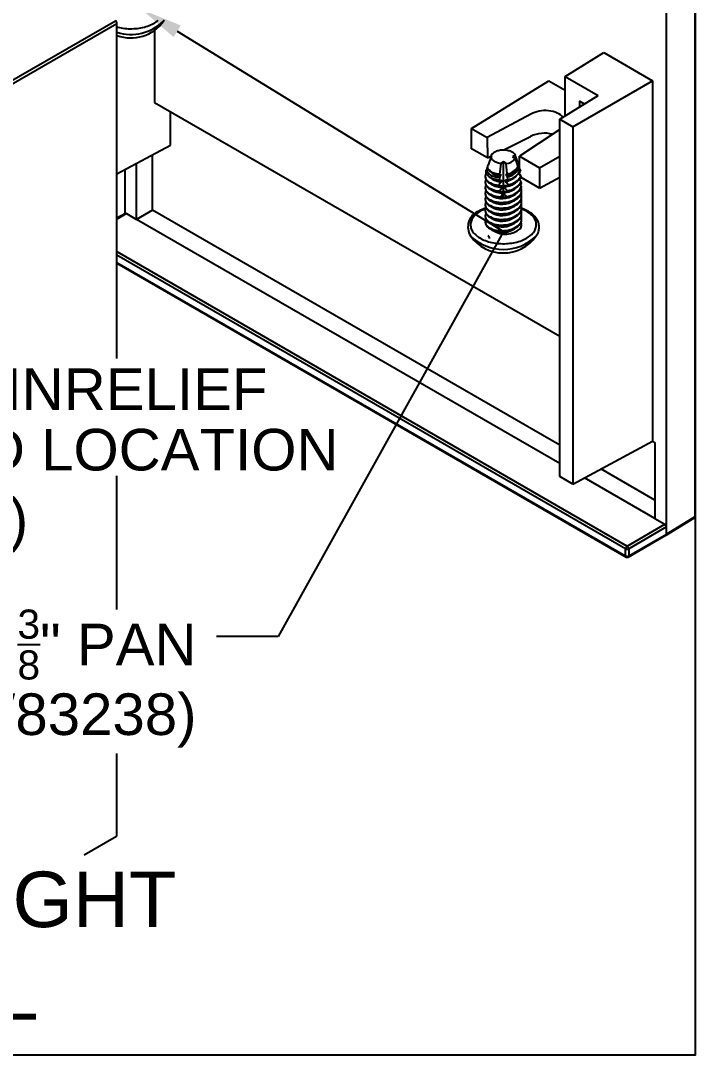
# Model space of a CAD drawing. Header units: inches. Extents: x -0.57 to 7.44, y -7.57 to 0.
# Drawn here: x 4.402 to 7.438, y -7.573 to -2.913 of the extents above; entities that cross this region are included whole.
import ezdxf
from ezdxf import colors
from ezdxf.entities.mleader import LeaderData, LeaderLine
from ezdxf.math import Vec2, Vec3

# ---------------------------------------------------------------- set-up
doc = ezdxf.new("R2010")
doc.units = ezdxf.units.IN
doc.header["$LTSCALE"] = 0.5
doc.header["$MEASUREMENT"] = 0
doc.linetypes.add('HIDDEN', pattern=[0.375, 0.25, -0.125])
for name, color, linetype in [('End Cap', 92, 'CONTINUOUS'), ('FAB DWG', 221, 'CONTINUOUS'), ('Hardware', 242, 'CONTINUOUS'), ('Housing', 150, 'CONTINUOUS')]:
    doc.layers.add(name, color=color, linetype=linetype)
doc.layers.add('Text-Unprinted', color=131, linetype='CONTINUOUS', plot=False)
doc.styles.add('LSAD_Standard', font='arial.ttf')

msp = doc.modelspace()

# ---------------------------------------------------------------- linework, layer by layer
at = {"layer": 'End Cap', "transparency": 16777216}
for p, q in [((7.4385, -5.1459), (7.4385, -1.4055)), ((7.3085, -5.1936), (7.3085, -1.4805)), ((5.0037, -2.9568), (5.0037, -3.2817)), ((6.8528, -3.1641), (7.0265, -3.0567)), ((7.0265, -3.0567), (7.2463, -3.1836)), ((6.8528, -3.1641), (7.0019, -3.2502)), ((6.8528, -3.3424), (6.8528, -3.1641)), ((6.4316, -3.3991), (6.779, -3.1843)), ((6.779, -3.1843), (6.8528, -3.2269)), ((6.8866, -3.3913), (7.2463, -3.1836)), ((7.2463, -3.1836), (7.2463, -4.8069)), ((6.8282, -3.3576), (7.0019, -3.2502)), ((5.0037, -3.2817), (6.8282, -4.3349)), ((6.9173, -3.2759), (6.9173, -3.3025)), ((6.9396, -3.2888), (6.9173, -3.2759)), ((5.0757, -3.4736), (5.0757, -3.3232)), ((6.6985, -3.3342), (6.5023, -3.4399)), ((6.4316, -3.3991), (6.5023, -3.4399)), ((6.4316, -3.491), (6.4316, -3.3991)), ((6.8282, -3.3576), (6.8866, -3.3913)), ((6.8282, -4.9666), (6.8282, -3.3576)), ((6.8866, -3.3913), (6.8866, -5.0003)), ((6.5023, -3.4399), (6.5024, -3.5318)), ((6.5764, -3.4948), (6.697, -3.4344)), ((6.8236, -3.4064), (6.647, -3.5234)), ((4.8351, -3.603), (5.0757, -3.4736)), ((6.5024, -3.5318), (6.4316, -3.491)), ((4.9949, -3.7667), (4.9949, -3.5171)), ((6.5024, -3.5318), (6.5206, -3.5228)), ((6.647, -3.5234), (6.7374, -3.5756)), ((6.647, -3.5791), (6.647, -3.5234)), ((6.7374, -3.5756), (6.8282, -3.5232)), ((4.8708, -3.5838), (4.8708, -3.7829)), ((4.9229, -3.8082), (4.9229, -3.5557)), ((6.7374, -3.5756), (6.7374, -3.6675)), ((6.7374, -3.6675), (6.6544, -3.6196)), ((6.7374, -3.6675), (6.8282, -3.6187)), ((4.9949, -3.7667), (4.9229, -3.8082)), ((6.8282, -4.8251), (4.9949, -3.7667)), ((4.8729, -3.7817), (4.8351, -3.8035)), ((4.8779, -3.7822), (4.8351, -3.8069)), ((4.8779, -3.7822), (4.9229, -3.8082)), ((6.8282, -4.9081), (4.9229, -3.8082)), ((4.8351, -3.9534), (7.1318, -5.2793)), ((7.1247, -5.2915), (4.8351, -3.9698)), ((4.8351, -4.0024), (7.1247, -5.3242)), ((4.8351, -4.0058), (7.1268, -5.3288)), ((6.8866, -5.0003), (7.2463, -4.8069)), ((7.2463, -4.8069), (7.2564, -4.8127)), ((7.2564, -4.8127), (7.2564, -5.1553)), ((7.2564, -5.0722), (7.0136, -4.9321)), ((6.8866, -5.0003), (6.8282, -4.9666)), ((7.2564, -5.1553), (6.9391, -4.9721)), ((7.2564, -5.1553), (7.3015, -5.1813)), ((7.3066, -5.2307), (7.4365, -5.1504)), ((7.3085, -5.2262), (7.4385, -5.1459)), ((7.1318, -5.2793), (7.3015, -5.1813)), ((7.3085, -5.1936), (7.1388, -5.2915)), ((7.3085, -5.2262), (7.3085, -5.1936)), ((7.1368, -5.3288), (7.3065, -5.2308)), ((7.1388, -5.3242), (7.3085, -5.2262)), ((7.3085, -5.2262), (7.3085, -5.2262)), ((7.1247, -5.3242), (7.1247, -5.2915)), ((7.1388, -5.2915), (7.1388, -5.3242))]:
    msp.add_line(p, q, dxfattribs=at)
for centre, radius, start, end in [((6.7588, -3.5612), 0.141, 74.8851, 115.9794), ((4.8749, -3.7863), 0.00503, 54.3824, 114.3071), ((7.2932, -5.1943), 0.0154, 2.6055, 57.3945), ((7.1401, -5.2922), 0.0154, 122.6055, 177.3945), ((7.1318, -5.2779), 0.0154, 242.6097, 297.3903), ((7.1235, -5.2922), 0.0154, 2.6055, 57.3945), ((7.1318, -5.3106), 0.0154, 242.6097, 297.3903), ((7.1296, -5.3247), 0.00493, 173.7012, 234.9867), ((7.1318, -5.3201), 0.01, 240.0027, 299.9973), ((7.1339, -5.3247), 0.00493, 305.0133, 6.2988)]:
    msp.add_arc(centre, radius, start, end, dxfattribs=at)
for centre, major_axis, ratio, start_param, end_param in [((6.7611, -3.3703), (0.0885, 0.0014), 0.58727, 0.397845, 2.34669), ((6.7611, -3.3703), (0.0885, 0.0014), 0.58727, 5.488283, 5.564535), ((7.4314, -5.1418), (-0.005, 0.00866), 0.577206, 3.159042, 3.92692), ((7.3014, -5.2222), (-0.00513, 0.00858), 0.577294, 3.132868, 3.918195)]:
    msp.add_ellipse(centre, major_axis=major_axis, ratio=ratio, start_param=start_param, end_param=end_param, dxfattribs=at)
at = {"layer": 'Hardware', "linetype": 'Continuous', "lineweight": 25, "transparency": 16777216}
for p, q in [((5.045, -2.915), (5.0454, -2.9145)), ((6.5213, -3.5199), (6.5056, -3.5642)), ((6.6278, -3.5192), (6.6156, -3.5262)), ((6.6156, -3.5262), (6.6278, -3.5333)), ((6.6389, -3.5505), (6.6278, -3.5192)), ((6.6278, -3.5333), (6.6394, -3.571)), ((6.5009, -3.5773), (6.4982, -3.5852)), ((6.5625, -3.5569), (6.5577, -3.6054)), ((6.5747, -3.5498), (6.5625, -3.5569)), ((6.5747, -3.6819), (6.5747, -3.5498)), ((6.5869, -3.5569), (6.5747, -3.5498)), ((6.5915, -3.6033), (6.5869, -3.5569)), ((6.638, -3.5516), (6.6389, -3.5505)), ((6.6418, -3.5587), (6.638, -3.5521)), ((6.6418, -3.5587), (6.6382, -3.5587)), ((6.6383, -3.5765), (6.6426, -3.5811)), ((6.646, -3.5709), (6.6418, -3.5587)), ((6.6426, -3.5811), (6.6466, -3.5944)), ((6.6532, -3.5913), (6.6518, -3.5871)), ((6.4927, -3.614), (6.4927, -3.6172)), ((6.5564, -3.6193), (6.5552, -3.6315)), ((6.5577, -3.6054), (6.561, -3.6053)), ((6.5887, -3.6035), (6.5915, -3.6033)), ((6.594, -3.6294), (6.5927, -3.6164)), ((6.6526, -3.6137), (6.6538, -3.6178)), ((6.6547, -3.6154), (6.6531, -3.6154)), ((6.6538, -3.6178), (6.6538, -3.6178)), ((6.4927, -3.6395), (6.4927, -3.6427)), ((6.4927, -3.665), (6.4927, -3.6682)), ((6.6563, -3.6746), (6.6511, -3.6776)), ((6.6562, -3.6724), (6.6517, -3.6727)), ((6.6556, -3.6438), (6.6535, -3.6439)), ((6.6556, -3.6438), (6.6546, -3.6412)), ((6.6562, -3.6724), (6.6546, -3.6665)), ((6.6567, -3.681), (6.6567, -3.6793)), ((6.4927, -3.6905), (6.4927, -3.6937)), ((6.4927, -3.716), (6.4927, -3.7192)), ((6.5747, -3.7079), (6.5747, -3.6908)), ((6.6567, -3.7065), (6.6567, -3.7033)), ((6.4927, -3.7416), (6.4927, -3.7447)), ((6.4927, -3.7671), (6.4927, -3.7703)), ((6.6567, -3.732), (6.6567, -3.7288)), ((6.6567, -3.7575), (6.6567, -3.7543)), ((6.4927, -3.7926), (6.4927, -3.7958)), ((6.4927, -3.8181), (6.4927, -3.8213)), ((6.6567, -3.783), (6.6567, -3.7798)), ((6.6567, -3.8085), (6.6567, -3.8054)), ((6.6567, -3.8324), (6.6567, -3.8309)), ((6.7221, -3.8832), (6.7225, -3.8827))]:
    msp.add_line(p, q, dxfattribs=at)
at = {"layer": 'Hardware', "linetype": 'Continuous', "lineweight": 25, "transparency": 16777216, "flags": 128}
for points in [[(4.8351, -2.9416), (4.8386, -2.9426), (4.8462, -2.9443), (4.854, -2.9459), (4.8619, -2.9471), (4.87, -2.9482), (4.8781, -2.9489), (4.8863, -2.9494), (4.8945, -2.9496), (4.9027, -2.9496), (4.9109, -2.9493), (4.9191, -2.9487), (4.9272, -2.9479), (4.9352, -2.9468), (4.9431, -2.9455), (4.9508, -2.9439), (4.9584, -2.9421), (4.9658, -2.94), (4.973, -2.9377), (4.98, -2.9352), (4.9867, -2.9324), (4.9931, -2.9295), (4.9992, -2.9263), (5.0051, -2.9229), (5.0105, -2.9194), (5.0157, -2.9157), (5.0204, -2.9118)], [(5.0449, -2.9151), (5.0453, -2.9146), (5.0484, -2.9098)], [(6.5625, -3.5569), (6.5576, -3.5561), (6.5529, -3.5551), (6.5484, -3.5538), (6.5441, -3.5522), (6.54, -3.5505), (6.5363, -3.5485), (6.5329, -3.5464), (6.5298, -3.5441), (6.5272, -3.5416), (6.5249, -3.539), (6.5231, -3.5363), (6.5217, -3.5335), (6.5207, -3.5306), (6.5203, -3.5277), (6.5202, -3.5248), (6.5207, -3.5219), (6.5216, -3.5191), (6.523, -3.5163), (6.5248, -3.5135), (6.5271, -3.5109), (6.5297, -3.5085), (6.5328, -3.5061), (6.5362, -3.504), (6.5399, -3.502), (6.5439, -3.5003), (6.5482, -3.4987), (6.5527, -3.4974), (6.5574, -3.4964), (6.5623, -3.4956), (6.5672, -3.4951), (6.5723, -3.4948), (6.5773, -3.4948), (6.5823, -3.4951), (6.5873, -3.4956), (6.5921, -3.4964), (6.5968, -3.4975), (6.6013, -3.4988), (6.6056, -3.5003), (6.6096, -3.5021), (6.6134, -3.5041), (6.6167, -3.5062), (6.6198, -3.5085), (6.6224, -3.511), (6.6246, -3.5136), (6.6264, -3.5164), (6.6278, -3.5192)], [(6.5552, -3.6315), (6.5522, -3.6312), (6.5462, -3.6304), (6.5404, -3.6292), (6.5346, -3.6277), (6.5291, -3.626), (6.5241, -3.624), (6.5194, -3.6218), (6.515, -3.6193), (6.511, -3.6166), (6.5076, -3.6138), (6.5045, -3.6108), (6.5019, -3.6076), (6.4998, -3.6043), (6.4983, -3.601), (6.4973, -3.5976), (6.4968, -3.5941), (6.4969, -3.5906), (6.4976, -3.5871), (6.4982, -3.5852)], [(6.5044, -3.5709), (6.5044, -3.5709), (6.5019, -3.5751), (6.5003, -3.5795), (6.4997, -3.5839), (6.5001, -3.5882), (6.5015, -3.5924), (6.5037, -3.5966), (6.5069, -3.6005), (6.511, -3.6042), (6.5158, -3.6076), (6.5213, -3.6107), (6.5276, -3.6134), (6.5345, -3.6157), (6.5414, -3.6174), (6.5488, -3.6186), (6.5564, -3.6193)], [(6.5577, -3.6054), (6.5521, -3.6048), (6.5468, -3.604), (6.5416, -3.6029), (6.5365, -3.6015), (6.5317, -3.5998), (6.5273, -3.598), (6.5232, -3.5959), (6.5194, -3.5936), (6.516, -3.5911), (6.513, -3.5886), (6.5104, -3.5859), (6.5082, -3.583), (6.5065, -3.58), (6.5053, -3.577), (6.5046, -3.574), (6.5044, -3.5708), (6.5047, -3.5677), (6.5055, -3.5646), (6.5056, -3.5642)], [(6.6401, -3.5785), (6.6433, -3.5745), (6.646, -3.5709)], [(6.4978, -3.5992), (6.4955, -3.6027), (6.4934, -3.6082), (6.4927, -3.6138), (6.4934, -3.6195), (6.4955, -3.6251), (6.499, -3.6305), (6.5039, -3.6356), (6.5098, -3.6402), (6.5167, -3.6442), (6.5246, -3.6477), (6.5335, -3.6507), (6.5433, -3.6529), (6.5538, -3.6544)], [(6.4927, -3.6172), (6.4934, -3.6227), (6.4955, -3.6283), (6.499, -3.6337), (6.5039, -3.6388), (6.5098, -3.6434), (6.5167, -3.6474), (6.5247, -3.651), (6.5337, -3.6539), (6.5437, -3.6562), (6.5543, -3.6576)], [(6.4955, -3.6283), (6.4934, -3.6337), (6.4927, -3.6393), (6.4934, -3.645), (6.4955, -3.6506), (6.499, -3.6561), (6.5039, -3.6611), (6.5098, -3.6657), (6.5167, -3.6697), (6.5236, -3.6729), (6.5313, -3.6755), (6.5397, -3.6777), (6.5487, -3.6793), (6.5582, -3.6803)], [(6.5552, -3.6315), (6.5583, -3.6314), (6.5655, -3.631)], [(6.5621, -3.6117), (6.5589, -3.6159), (6.5564, -3.6193)], [(6.5841, -3.6298), (6.5914, -3.6295), (6.594, -3.6294)], [(6.5927, -3.6164), (6.5912, -3.6145), (6.5876, -3.6101)], [(6.6468, -3.6291), (6.6506, -3.6243), (6.6548, -3.619)], [(6.6511, -3.6339), (6.6497, -3.6313), (6.6473, -3.6284)], [(6.4927, -3.6427), (6.4934, -3.6482), (6.4955, -3.6538), (6.499, -3.6593), (6.5039, -3.6643), (6.5098, -3.6689), (6.5167, -3.6729), (6.5237, -3.6761), (6.5315, -3.6788), (6.54, -3.681), (6.5492, -3.6825), (6.5587, -3.6835)], [(6.4955, -3.6538), (6.4934, -3.6592), (6.4927, -3.6648), (6.4934, -3.6705), (6.4955, -3.6762), (6.499, -3.6816), (6.5039, -3.6866), (6.5098, -3.6912), (6.5167, -3.6953), (6.5243, -3.6986), (6.5329, -3.7015), (6.5423, -3.7037), (6.5523, -3.7053), (6.5627, -3.706)], [(6.4927, -3.6682), (6.4934, -3.6737), (6.4955, -3.6793), (6.499, -3.6848), (6.5039, -3.6898), (6.5098, -3.6944), (6.5167, -3.6984), (6.5244, -3.7019), (6.5331, -3.7048), (6.5426, -3.707), (6.5528, -3.7085), (6.5633, -3.7092)], [(6.4955, -3.6793), (6.4934, -3.6847), (6.4927, -3.6903), (6.4934, -3.696), (6.4955, -3.7017), (6.499, -3.7071), (6.5039, -3.7122), (6.5098, -3.7167), (6.5167, -3.7208), (6.5245, -3.7243), (6.5334, -3.7272), (6.5431, -3.7294), (6.5535, -3.7309), (6.5642, -3.7316), (6.5751, -3.7314), (6.5857, -3.7304), (6.5959, -3.7288), (6.6058, -3.7264), (6.6154, -3.7231), (6.6244, -3.7191), (6.6327, -3.7144), (6.6402, -3.7088), (6.6464, -3.7027), (6.6512, -3.6963), (6.6544, -3.6898), (6.6563, -3.683), (6.6563, -3.683)], [(6.5959, -3.6522), (6.6063, -3.6497), (6.6164, -3.6462)], [(6.6482, -3.6526), (6.6517, -3.6562), (6.6556, -3.6605)], [(6.6497, -3.6761), (6.6516, -3.6781), (6.6563, -3.683)], [(6.65, -3.6544), (6.651, -3.6532), (6.6557, -3.6474)], [(6.4927, -3.6937), (6.4934, -3.6992), (6.4955, -3.7049), (6.499, -3.7103), (6.5039, -3.7153), (6.5098, -3.7199), (6.5167, -3.724), (6.5245, -3.7274), (6.5334, -3.7304), (6.5431, -3.7326), (6.5535, -3.7341), (6.5642, -3.7347), (6.5751, -3.7346), (6.5857, -3.7336), (6.5959, -3.732), (6.6058, -3.7296), (6.6154, -3.7263), (6.6244, -3.7223), (6.6327, -3.7176), (6.6399, -3.7122), (6.6459, -3.7065), (6.6506, -3.7004), (6.6539, -3.6942), (6.656, -3.6879), (6.6567, -3.6812), (6.6567, -3.681)], [(6.4955, -3.7048), (6.4934, -3.7102), (6.4927, -3.7158), (6.4934, -3.7216), (6.4955, -3.7272), (6.499, -3.7326), (6.5039, -3.7377), (6.5098, -3.7423), (6.5167, -3.7463), (6.5245, -3.7498), (6.5334, -3.7527), (6.5431, -3.7549), (6.5535, -3.7564), (6.5642, -3.7571), (6.5751, -3.7569), (6.5857, -3.756), (6.5959, -3.7543), (6.6058, -3.7519), (6.6154, -3.7487), (6.6244, -3.7446), (6.6327, -3.7399), (6.6399, -3.7346), (6.6459, -3.7288), (6.6506, -3.7227), (6.6539, -3.7166), (6.656, -3.7102), (6.6567, -3.7035), (6.656, -3.6967), (6.6546, -3.6921)], [(6.4927, -3.7192), (6.4934, -3.7247), (6.4955, -3.7304), (6.499, -3.7358), (6.5039, -3.7409), (6.5098, -3.7455), (6.5167, -3.7495), (6.5245, -3.753), (6.5334, -3.7559), (6.5431, -3.7581), (6.5535, -3.7596), (6.5642, -3.7603), (6.5751, -3.7601), (6.5857, -3.7591), (6.5959, -3.7575), (6.6058, -3.7551), (6.6154, -3.7518), (6.6244, -3.7478), (6.6327, -3.7431), (6.6399, -3.7378), (6.6459, -3.732), (6.6506, -3.7259), (6.6539, -3.7198), (6.656, -3.7134), (6.6567, -3.7067), (6.6567, -3.7065)], [(6.4955, -3.7304), (6.4934, -3.7357), (6.4927, -3.7414), (6.4934, -3.7471), (6.4955, -3.7527), (6.499, -3.7581), (6.5039, -3.7632), (6.5098, -3.7678), (6.5167, -3.7718), (6.5245, -3.7753), (6.5334, -3.7782), (6.5431, -3.7805), (6.5535, -3.7819), (6.5642, -3.7826), (6.5751, -3.7824), (6.5857, -3.7815), (6.5959, -3.7798), (6.6058, -3.7774), (6.6154, -3.7742), (6.6244, -3.7702), (6.6327, -3.7654), (6.6399, -3.7601), (6.6459, -3.7543), (6.6506, -3.7483), (6.6539, -3.7421), (6.656, -3.7357), (6.6567, -3.729), (6.656, -3.7222), (6.6546, -3.7176)], [(6.5633, -3.7092), (6.5708, -3.7084), (6.5747, -3.7079)], [(6.4701, -3.772), (6.4644, -3.7755), (6.4591, -3.7791), (6.4542, -3.7829), (6.4496, -3.7868), (6.4454, -3.7909), (6.4416, -3.7951), (6.4382, -3.7995), (6.4352, -3.8039), (6.4327, -3.8084), (6.4306, -3.813), (6.429, -3.8177), (6.4278, -3.8224), (6.427, -3.8271), (6.4267, -3.8318), (6.4269, -3.8366), (6.4275, -3.8413), (6.4286, -3.846), (6.4302, -3.8507), (6.4321, -3.8553), (6.4346, -3.8598), (6.4374, -3.8643), (6.4407, -3.8686), (6.4444, -3.8729), (6.4485, -3.877), (6.453, -3.881), (6.4578, -3.8848), (6.4631, -3.8885), (6.4686, -3.892), (6.4745, -3.8953), (6.4807, -3.8984), (6.4872, -3.9013), (6.494, -3.904), (6.501, -3.9065), (6.5083, -3.9087), (6.5157, -3.9108), (6.5233, -3.9125), (6.5311, -3.9141), (6.5391, -3.9153), (6.5471, -3.9163), (6.5552, -3.9171), (6.5634, -3.9176), (6.5716, -3.9178), (6.5798, -3.9178), (6.588, -3.9175), (6.5962, -3.9169), (6.6043, -3.9161), (6.6123, -3.915), (6.6202, -3.9137), (6.628, -3.9121), (6.6356, -3.9103), (6.643, -3.9082), (6.6502, -3.9059), (6.6571, -3.9034), (6.6638, -3.9006), (6.6702, -3.8976), (6.6764, -3.8945), (6.6822, -3.8911), (6.6877, -3.8876), (6.6928, -3.8839), (6.6976, -3.88), (6.702, -3.876), (6.706, -3.8718), (6.7096, -3.8676), (6.7127, -3.8632), (6.7155, -3.8587), (6.7178, -3.8541), (6.7197, -3.8495), (6.7211, -3.8448), (6.722, -3.8401), (6.7226, -3.8354), (6.7226, -3.8306), (6.7222, -3.8259), (6.7214, -3.8212), (6.7201, -3.8165), (6.7183, -3.8119), (6.7161, -3.8073), (6.7135, -3.8028), (6.7104, -3.7984), (6.7069, -3.7941), (6.703, -3.7899), (6.6987, -3.7858), (6.694, -3.7819), (6.689, -3.7782), (6.6836, -3.7746), (6.6779, -3.7712), (6.6718, -3.768), (6.6654, -3.765), (6.6588, -3.7622), (6.6564, -3.7612)], [(6.4927, -3.7447), (6.4934, -3.7503), (6.4955, -3.7559), (6.499, -3.7613), (6.5039, -3.7664), (6.5098, -3.771), (6.5167, -3.775), (6.5245, -3.7785), (6.5334, -3.7814), (6.5431, -3.7836), (6.5535, -3.7851), (6.5642, -3.7858), (6.5751, -3.7856), (6.5857, -3.7847), (6.5959, -3.783), (6.6058, -3.7806), (6.6154, -3.7774), (6.6244, -3.7733), (6.6327, -3.7686), (6.6399, -3.7633), (6.6459, -3.7575), (6.6506, -3.7514), (6.6539, -3.7453), (6.656, -3.7389), (6.6567, -3.7322), (6.6567, -3.732)], [(6.4955, -3.7559), (6.4934, -3.7613), (6.4927, -3.7669), (6.4934, -3.7726), (6.4955, -3.7782), (6.499, -3.7836), (6.5039, -3.7887), (6.5098, -3.7933), (6.5167, -3.7973), (6.5245, -3.8008), (6.5334, -3.8037), (6.5431, -3.806), (6.5535, -3.8074), (6.5642, -3.8081), (6.5751, -3.8079), (6.5857, -3.807), (6.5959, -3.8053), (6.6058, -3.8029), (6.6154, -3.7997), (6.6244, -3.7957), (6.6327, -3.7909), (6.6399, -3.7856), (6.6459, -3.7798), (6.6506, -3.7738), (6.6539, -3.7676), (6.656, -3.7612), (6.6567, -3.7546), (6.656, -3.7477), (6.6546, -3.7431)], [(6.4927, -3.7703), (6.4934, -3.7758), (6.4955, -3.7814), (6.499, -3.7868), (6.5039, -3.7919), (6.5098, -3.7965), (6.5167, -3.8005), (6.5245, -3.804), (6.5334, -3.8069), (6.5431, -3.8092), (6.5535, -3.8106), (6.5642, -3.8113), (6.5751, -3.8111), (6.5857, -3.8102), (6.5959, -3.8085), (6.6058, -3.8061), (6.6154, -3.8029), (6.6244, -3.7989), (6.6327, -3.7941), (6.6399, -3.7888), (6.6459, -3.783), (6.6506, -3.777), (6.6539, -3.7708), (6.656, -3.7644), (6.6567, -3.7577), (6.6567, -3.7575)], [(6.4955, -3.7814), (6.4934, -3.7868), (6.4927, -3.7924), (6.4934, -3.7981), (6.4955, -3.8037), (6.499, -3.8092), (6.5039, -3.8142), (6.5098, -3.8188), (6.5167, -3.8228), (6.5245, -3.8263), (6.5334, -3.8292), (6.5431, -3.8315), (6.5535, -3.833), (6.5642, -3.8336), (6.5751, -3.8335), (6.5857, -3.8325), (6.5959, -3.8308), (6.6058, -3.8284), (6.6154, -3.8252), (6.6244, -3.8212), (6.6327, -3.8165), (6.6399, -3.8111), (6.6459, -3.8053), (6.6506, -3.7993), (6.6539, -3.7931), (6.656, -3.7867), (6.6567, -3.7801), (6.656, -3.7733), (6.6546, -3.7687)], [(6.722, -3.8833), (6.7224, -3.8828), (6.7255, -3.878), (6.7282, -3.8731), (6.7305, -3.8682), (6.7324, -3.8632), (6.7339, -3.8582), (6.7349, -3.8531), (6.7355, -3.8481), (6.7357, -3.843), (6.7355, -3.8379), (6.7349, -3.8329), (6.7338, -3.8279), (6.7324, -3.823), (6.7306, -3.8181), (6.7284, -3.8133), (6.7258, -3.8085), (6.7227, -3.8038), (6.7193, -3.7993), (6.7155, -3.7948), (6.7114, -3.7905), (6.7069, -3.7863), (6.702, -3.7822), (6.6968, -3.7784), (6.6912, -3.7747), (6.6854, -3.7711), (6.6793, -3.7678), (6.6729, -3.7647), (6.6663, -3.7618), (6.6595, -3.7591), (6.6567, -3.7581)], [(6.4927, -3.7958), (6.4934, -3.8013), (6.4955, -3.8069), (6.499, -3.8124), (6.5039, -3.8174), (6.5098, -3.822), (6.5167, -3.826), (6.5245, -3.8295), (6.5334, -3.8324), (6.5431, -3.8347), (6.5535, -3.8362), (6.5642, -3.8368), (6.5751, -3.8366), (6.5857, -3.8357), (6.5959, -3.834), (6.6058, -3.8316), (6.6154, -3.8284), (6.6244, -3.8244), (6.6327, -3.8196), (6.6399, -3.8143), (6.6459, -3.8085), (6.6506, -3.8025), (6.6539, -3.7963), (6.656, -3.7899), (6.6567, -3.7833), (6.6567, -3.783)], [(6.4955, -3.8069), (6.4934, -3.8123), (6.4927, -3.8179), (6.4934, -3.8236), (6.4955, -3.8293), (6.499, -3.8347), (6.5039, -3.8397), (6.5098, -3.8443), (6.5167, -3.8484)], [(6.5167, -3.8484), (6.5245, -3.8518), (6.5334, -3.8548), (6.5431, -3.857), (6.5535, -3.8585), (6.5642, -3.8591), (6.5751, -3.859), (6.5857, -3.858), (6.5959, -3.8564), (6.6058, -3.854), (6.6154, -3.8507), (6.6244, -3.8467), (6.6327, -3.842), (6.6399, -3.8366), (6.6459, -3.8309), (6.6506, -3.8248), (6.6539, -3.8186), (6.656, -3.8123), (6.6567, -3.8056), (6.656, -3.7988), (6.6546, -3.7942)], [(6.5167, -3.8515), (6.5245, -3.855), (6.5334, -3.858), (6.5431, -3.8602), (6.5535, -3.8617), (6.5642, -3.8623), (6.5751, -3.8622), (6.5857, -3.8612), (6.5959, -3.8595), (6.6058, -3.8571), (6.6154, -3.8539), (6.6244, -3.8499), (6.6327, -3.8452), (6.6399, -3.8398), (6.6459, -3.8341), (6.6506, -3.828), (6.6539, -3.8218), (6.656, -3.8154), (6.6567, -3.8088), (6.6567, -3.8085)], [(6.5189, -3.827), (6.5222, -3.8297), (6.5287, -3.8335)]]:
    msp.add_lwpolyline(points, dxfattribs=at)
at = {"layer": 'Hardware', "linetype": 'Continuous', "lineweight": 25, "transparency": 16777216}
for centre, radius, start, end in [((4.8976, -2.8107), 0.1806, 249.7511, 324.912), ((4.8977, -2.7643), 0.2108, 252.7213, 314.3415), ((6.5856, -3.5074), 0.0495, 271.5526, 328.442), ((6.5573, -3.5567), 0.0552, 212.1216, 274.9085), ((6.5828, -3.5478), 0.0625, 274.392, 332.615), ((6.5832, -3.5395), 0.0644, 277.3405, 330.7253), ((6.5836, -3.5506), 0.0664, 277.9486, 332.6168), ((6.6127, -3.6049), 0.0429, 24.5123, 44.8388), ((6.6477, -3.7481), 0.161, 88.5465, 91.1673), ((6.5617, -3.5692), 0.0684, 227.412, 274.1893), ((6.5775, -3.5621), 0.0744, 274.1275, 317.2559), ((6.5853, -3.5593), 0.0706, 277.0518, 330.2121), ((6.5867, -3.5778), 0.0782, 276.4091, 329.2436), ((6.5948, -3.5857), 0.0642, 289.6546, 334.0983), ((6.6005, -3.5864), 0.0619, 284.8722, 329.4683), ((5.0651, -5.0631), 2.1496, 42.3961, 42.8095), ((6.0458, -3.124), 0.7664, 321.2443, 322.4283), ((6.6189, -3.6276), 0.0378, 18.8099, 44.8447), ((5.5909, -4.6156), 1.445, 42.585, 43.0608), ((6.5648, -3.584), 0.0791, 234.4705, 274.9462), ((6.5697, -3.5966), 0.0925, 236.733, 305.9872), ((7.9586, -4.7039), 1.7535, 142.54, 143.2378), ((6.5498, -3.4846), 0.1731, 271.5153, 276.8335), ((7.5354, -4.4199), 1.2256, 141.8484, 142.8793), ((6.5737, -3.5778), 0.0847, 272.7968, 306.4072), ((6.2138, -3.9846), 0.4861, 39.0165, 41.5114), ((6.5795, -3.3226), 0.3333, 269.9398, 272.736), ((6.1162, -4.0325), 0.6122, 38.4019, 40.3271), ((6.5856, -3.6307), 0.0773, 270.496, 335.0915), ((6.5857, -3.6274), 0.0773, 270.8805, 334.7089), ((6.5862, -3.6043), 0.0777, 273.5108, 332.0995), ((6.5859, -3.6004), 0.0783, 274.1092, 331.5052), ((6.6292, -3.6793), 0.0275, 350.1317, 9.8683), ((6.5697, -3.6221), 0.0925, 236.705, 305.9072), ((6.5697, -3.6476), 0.0925, 236.6994, 305.8951), ((6.5516, -3.5333), 0.1503, 272.723, 278.8501), ((7.3029, -4.2753), 0.9338, 141.2432, 142.4323), ((6.5824, -3.4107), 0.2713, 268.3813, 271.8184), ((6.2717, -3.967), 0.41, 39.7528, 42.3487), ((6.5834, -3.4657), 0.2424, 267.9491, 270.6919), ((6.4906, -3.8419), 0.0756, 110.9691, 212.5591), ((6.5502, -3.9227), 0.1743, 108.4803, 119.7998), ((6.5503, -3.9123), 0.1616, 110.5888, 119.7582), ((6.5697, -3.6731), 0.0925, 236.6994, 305.8951), ((6.5697, -3.6986), 0.0925, 236.6994, 305.8951), ((6.5697, -3.7241), 0.0925, 236.6994, 305.8951), ((6.6236, -3.8312), 0.0331, 323.5115, 20.4599), ((6.5298, -3.8165), 0.0374, 187.3727, 249.4741), ((6.5543, -3.814), 0.0518, 229.7406, 240.3619), ((6.5684, -3.7447), 0.0973, 245.8764, 304.7622), ((6.5684, -3.7702), 0.0973, 245.8764, 304.7622), ((6.5838, -3.7704), 0.1043, 238.0979, 309.5201), ((6.6258, -3.8319), 0.0309, 322.1473, 359.064), ((6.5748, -3.7325), 0.2108, 225.4273, 314.3415), ((6.5747, -3.7789), 0.1806, 215.088, 324.912)]:
    msp.add_arc(centre, radius, start, end, dxfattribs=at)
at = {"layer": 'Hardware', "transparency": 16777216}
msp.add_arc((6.5856, -3.5074), 0.0495, 271.5526, 328.442, dxfattribs=at)
at = {"layer": 'Hardware', "linetype": 'Continuous', "lineweight": 25, "transparency": 16777216}
for major_axis, ratio, start_param, end_param in [((-0.0438, 0.4601), 0.104683, 4.192308, 4.209898), ((-0.0495, 0.4071), 0.103906, 4.061753, 4.071135), ((-0.0438, 0.4601), 0.104683, 2.191246, 2.208677), ((-0.0438, 0.4601), 0.104683, 2.262246, 2.280575), ((0.0438, 0.4601), 0.104683, 4.005604, 4.024326), ((0.0438, 0.4601), 0.104683, 4.078983, 4.096751), ((-0.0551, 0.5797), 0.104683, 4.188578, 4.195582), ((-0.0551, 0.5797), 0.104683, 2.146305, 2.153027), ((-0.0551, 0.5797), 0.104683, 2.200867, 2.207822), ((-0.0438, 0.4601), 0.104683, 2.337214, 2.356712), ((0.0438, 0.4601), 0.104683, 3.927701, 3.947674), ((0.0551, 0.5797), 0.104683, 4.078922, 4.085983), ((0.0551, 0.5797), 0.104683, 4.134535, 4.141354), ((-0.0623, 0.5129), 0.103906, 4.059066, 4.065965), ((-0.0551, 0.5797), 0.104683, 4.131326, 4.138609), ((-0.0623, 0.5129), 0.103906, 4.002705, 4.009871), ((-0.0551, 0.5797), 0.104683, 4.074476, 4.079186), ((-0.0551, 0.5797), 0.104683, 2.257449, 2.264685), ((0.0551, 0.5797), 0.104683, 4.021142, 4.028498), ((-0.0623, 0.5129), 0.103906, 3.948738, 3.951443)]:
    msp.add_ellipse((6.5747, -3.334), major_axis=major_axis, ratio=ratio, start_param=start_param, end_param=end_param, dxfattribs=at)
at = {"layer": 'Housing', "linetype": 'Continuous', "lineweight": 25, "transparency": 16777216}
for p, q in [((1.9962, -4.5623), (4.8351, -2.9257)), ((1.9963, -4.5459), (4.828, -2.9135)), ((4.8351, -4.4354), (4.8351, -2.9257)), ((4.8351, -5.5654), (4.8351, -4.9635)), ((4.8351, -6.5817), (4.8351, -6.2144)), ((4.6876, -6.6701), (4.8329, -6.5862))]:
    msp.add_line(p, q, dxfattribs=at)
for centre, radius, start, end in [((4.8197, -2.9264), 0.0154, 2.6055, 57.3945), ((6.4968, -3.8946), 0.0154, 2.6055, 57.3945), ((4.8308, -6.5824), 0.00437, 299.9943, 9.2141)]:
    msp.add_arc(centre, radius, start, end, dxfattribs=at)
at = {"layer": 'Text-Unprinted', "ltscale": 0.5, "transparency": 16777216}
msp.add_lwpolyline([(0, 0), (7.4385, 0), (7.4385, -7.5729), (0, -7.5729)], close=True, dxfattribs=at)

# ---------------------------------------------------------------- texts
at = {"layer": 'FAB DWG', "transparency": 16777216, "insert": (4.0352, -7.0808), "char_height": 0.25, "attachment_point": 5, "style": 'LSAD_Standard'}
msp.add_mtext_dynamic_manual_height_columns('\\A1;MAKE TIGHT SEAL', width=2.522904, gutter_width=16.875, heights=[0], dxfattribs=at)
at = {"layer": 'FAB DWG', "linetype": 'HIDDEN', "ltscale": 0.5, "transparency": 16777216, "style": 'LSAD_Standard'}
msp.add_attdef('STRAINRELIEF', (3.6351, -4.6665), 'HW205_-0_', height=0.1875, dxfattribs=at)

# ---------------------------------------------------------------- leaders
at = {"layer": 'FAB DWG', "ltscale": 0.5, "transparency": 16777216}
ml = msp.add_multileader_mtext('Standard', dxfattribs=at)
ml.set_content('\\A1;(FEED LOCATION ONLY)', color=256, style='LSAD_Standard')
ml.set_leader_properties()
ml.build(insert=Vec2(0, 0))
ml.multileader.update_dxf_attribs({"dogleg_length": 0.36, "arrow_head_size": 0.1875})
ctx = ml.context
ctx.base_point, ctx.char_height, ctx.arrow_head_size, ctx.landing_gap_size, ctx.plane_origin = Vec3(3.5451, -4.8729), 0.1875, 0.1875, 0.09, Vec3(1.0582, 13.7503)
notes = []
notes.append((ctx, [(0, (1, 1, 0), (3.2679, -4.8729), (1, 0), 0.2772, [(0, [(2.4491, -2.7287)], 0, [])])]))
ctx.mtext.insert, ctx.mtext.width, ctx.mtext.defined_height, ctx.mtext.flow_direction = Vec3(3.6351, -4.7516), 2.351815, 0.6491, 5
ml = msp.add_multileader_mtext('Standard', dxfattribs=at)
ml.set_content('\\A1;8-32 x {\\H0.7x;\\S3/8;}" PAN\\PTYPE F (HW83238)', color=256, style='LSAD_Standard')
ml.set_leader_properties()
ml.build(insert=Vec2(0, 0))
ml.multileader.update_dxf_attribs({"text_left_attachment_type": 2, "dogleg_length": 0.36, "arrow_head_size": 0.1875})
ctx = ml.context
ctx.base_point, ctx.char_height, ctx.arrow_head_size, ctx.landing_gap_size, ctx.plane_origin = Vec3(2.79, -5.8755), 0.1875, 0.1875, 0.09, Vec3(8.3779, 10.8246)
ctx.left_attachment, ctx.text_align_type = 2, 2
notes.append((ctx, [(1, (1, 1, 0), (5.5605, -5.6867), (-1, 0), 0.2772, [(1, [(4.9465, -2.8631), (6.5751, -3.8622)], 0, [])])]))
ctx.mtext.insert, ctx.mtext.width, ctx.mtext.defined_height, ctx.mtext.alignment, ctx.mtext.flow_direction = Vec3(5.1933, -5.5654), 2.351815, 0.6491, 3, 5
for ctx, leaders in notes:
    for number, flags, end, landing, length, lines in leaders:
        leader = LeaderData()
        leader.index, (leader.has_last_leader_line, leader.has_dogleg_vector, leader.attachment_direction) = number, flags
        leader.last_leader_point, leader.dogleg_vector, leader.dogleg_length = Vec3(end), Vec3(landing), length
        for number, points, colour, breaks in lines:
            line = LeaderLine()
            line.index, line.vertices, line.color, line.breaks = number, Vec3.list(points), colors.encode_raw_color(colour), breaks
            leader.lines.append(line)
        ctx.leaders.append(leader)

doc.saveas('drawing.dxf')
